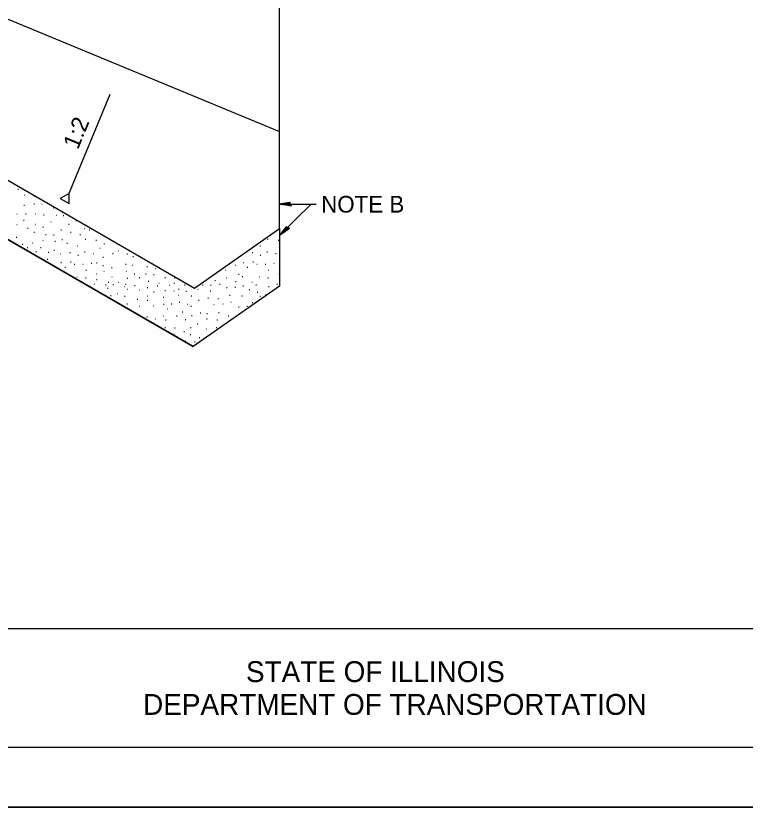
# Model space of a CAD drawing. Extents: x 0 to 2.83, y -0.12 to 1.83.
# Drawn here: x 1.215 to 1.725, y 0 to 0.554 of the extents above; entities that cross this region are included whole.
import ezdxf

# ---------------------------------------------------------------- set-up
doc = ezdxf.new("R2010")
doc.units = 0
for name, color, linetype in [('RD_Pr_Roadway_Notes', 7, 'Continuous'), ('SH_General_Details', 7, 'Continuous'), ('SH_Printer_Plotting_Border', 7, 'Continuous')]:
    doc.layers.add(name, color=color, linetype=linetype)

msp = doc.modelspace()

# ---------------------------------------------------------------- linework, layer by layer
at = {"layer": 'RD_Pr_Roadway_Notes'}
for p, q in [((1.39957, 0.42189), (1.42519, 0.42167)), ((1.42159, 0.4217), (1.39957, 0.40006))]:
    msp.add_line(p, q, dxfattribs=at)
for points in [[(1.40722, 0.42171), (1.40697, 0.42286), (1.40374, 0.42239), (1.39957, 0.42189), (1.404, 0.42124), (1.40789, 0.42053), (1.40722, 0.42171), (1.40688, 0.42247), (1.40237, 0.42186), (1.40729, 0.42095), (1.40657, 0.42193), (1.4045, 0.42181), (1.40649, 0.42149)], [(1.4051, 0.40534), (1.40412, 0.40597), (1.40216, 0.40336), (1.39957, 0.40006), (1.40316, 0.40273), (1.40642, 0.40498), (1.4051, 0.40534), (1.40433, 0.40564), (1.40157, 0.40201), (1.40569, 0.40485), (1.40449, 0.40504), (1.4031, 0.40349), (1.40474, 0.40467)]]:
    msp.add_lwpolyline(points, dxfattribs=at)
at = {"layer": 'SH_General_Details'}
for p, q in [((1.39957, 0.40471), (1.39957, 1.0053)), ((0.91084, 0.67497), (1.39957, 0.47258)), ((1.25195, 0.42824), (1.28114, 0.49867)), ((1.15033, 0.47264), (1.34011, 0.36307)), ((1.39957, 0.47258), (1.39957, 0.47258)), ((1.21652, 0.43219), (1.21692, 0.43219)), ((1.14942, 0.4317), (1.3392, 0.32214)), ((1.3392, 0.32214), (1.14942, 0.4317)), ((1.22089, 0.42819), (1.22129, 0.42819)), ((1.22819, 0.42732), (1.22859, 0.42732)), ((1.22082, 0.42106), (1.22122, 0.42106)), ((1.22779, 0.42199), (1.22819, 0.42199)), ((1.23326, 0.42189), (1.23366, 0.42189)), ((1.24119, 0.41922), (1.24159, 0.41922)), ((1.21576, 0.41512), (1.21616, 0.41512)), ((1.22056, 0.41066), (1.22096, 0.41066)), ((1.22192, 0.41512), (1.22232, 0.41512)), ((1.22856, 0.41496), (1.22896, 0.41496)), ((1.23446, 0.41429), (1.23486, 0.41429)), ((1.24326, 0.41402), (1.24366, 0.41402)), ((1.24822, 0.41389), (1.24862, 0.41389)), ((1.25699, 0.41012), (1.25739, 0.41012)), ((1.21576, 0.40762), (1.21616, 0.40762)), ((1.22339, 0.40496), (1.22379, 0.40496)), ((1.22879, 0.40776), (1.22919, 0.40776)), ((1.23406, 0.40589), (1.23446, 0.40589)), ((1.25192, 0.40776), (1.25232, 0.40776)), ((1.26309, 0.40479), (1.26349, 0.40479)), ((1.34011, 0.36307), (1.39957, 0.40471)), ((1.39957, 0.40471), (1.39957, 0.36441)), ((1.21549, 0.39866), (1.21589, 0.39866)), ((1.22782, 0.40229), (1.22822, 0.40229)), ((1.23599, 0.40066), (1.23639, 0.40066)), ((1.24152, 0.40032), (1.24192, 0.40032)), ((1.24669, 0.40376), (1.24709, 0.40376)), ((1.25332, 0.40216), (1.25372, 0.40216)), ((1.25996, 0.40066), (1.26036, 0.40066)), ((1.26646, 0.40386), (1.26686, 0.40386)), ((1.21952, 0.39392), (1.21992, 0.39392)), ((1.22646, 0.39482), (1.22686, 0.39482)), ((1.23396, 0.39632), (1.23436, 0.39632)), ((1.24246, 0.39589), (1.24286, 0.39589)), ((1.24726, 0.39699), (1.24766, 0.39699)), ((1.25089, 0.39442), (1.25129, 0.39442)), ((1.26366, 0.39736), (1.26406, 0.39736)), ((1.27112, 0.39669), (1.27152, 0.39669)), ((1.27672, 0.39399), (1.27712, 0.39399)), ((1.39119, 0.39736), (1.39159, 0.39736)), ((1.39866, 0.39669), (1.39906, 0.39669)), ((1.22312, 0.39142), (1.22352, 0.39142)), ((1.22909, 0.38879), (1.22949, 0.38879)), ((1.23239, 0.39139), (1.23279, 0.39139)), ((1.23782, 0.38826), (1.23822, 0.38826)), ((1.24172, 0.38952), (1.24212, 0.38952)), ((1.25289, 0.38806), (1.25329, 0.38806)), ((1.25819, 0.39256), (1.25859, 0.39256)), ((1.26322, 0.38842), (1.26362, 0.38842)), ((1.27382, 0.39096), (1.27422, 0.39096)), ((1.28686, 0.38922), (1.28726, 0.38922)), ((1.38042, 0.38806), (1.38082, 0.38806)), ((1.38572, 0.39256), (1.38612, 0.39256)), ((1.39076, 0.38842), (1.39116, 0.38842)), ((1.23706, 0.38339), (1.23746, 0.38339)), ((1.24632, 0.38706), (1.24672, 0.38706)), ((1.25846, 0.38616), (1.25886, 0.38616)), ((1.26912, 0.38729), (1.26952, 0.38729)), ((1.27606, 0.38469), (1.27646, 0.38469)), ((1.28272, 0.38736), (1.28312, 0.38736)), ((1.29279, 0.38706), (1.29319, 0.38706)), ((1.29692, 0.38526), (1.29732, 0.38526)), ((1.38599, 0.38616), (1.38639, 0.38616)), ((1.39666, 0.38729), (1.39706, 0.38729)), ((1.24086, 0.37916), (1.24126, 0.37916)), ((1.24669, 0.38102), (1.24709, 0.38102)), ((1.24946, 0.37776), (1.24986, 0.37776)), ((1.25332, 0.38152), (1.25372, 0.38152)), ((1.25602, 0.37989), (1.25642, 0.37989)), ((1.26192, 0.37989), (1.26232, 0.37989)), ((1.26792, 0.38052), (1.26832, 0.38052)), ((1.27166, 0.38069), (1.27206, 0.38069)), ((1.27609, 0.37896), (1.27649, 0.37896)), ((1.28206, 0.37749), (1.28246, 0.37749)), ((1.29186, 0.37989), (1.29226, 0.37989)), ((1.29639, 0.37912), (1.29679, 0.37912)), ((1.30669, 0.37809), (1.30709, 0.37809)), ((1.31246, 0.37672), (1.31286, 0.37672)), ((1.36839, 0.37916), (1.36879, 0.37916)), ((1.37422, 0.38102), (1.37462, 0.38102)), ((1.37699, 0.37776), (1.37739, 0.37776)), ((1.38086, 0.38152), (1.38126, 0.38152)), ((1.38356, 0.37989), (1.38396, 0.37989)), ((1.38946, 0.37989), (1.38986, 0.37989)), ((1.39546, 0.38052), (1.39586, 0.38052)), ((1.26419, 0.37552), (1.26459, 0.37552)), ((1.27146, 0.37306), (1.27186, 0.37306)), ((1.27662, 0.37499), (1.27702, 0.37499)), ((1.28219, 0.37106), (1.28259, 0.37106)), ((1.29219, 0.37482), (1.29259, 0.37482)), ((1.29792, 0.37296), (1.29832, 0.37296)), ((1.30592, 0.37309), (1.30632, 0.37309)), ((1.31142, 0.37262), (1.31182, 0.37262)), ((1.36146, 0.37576), (1.36186, 0.37576)), ((1.37079, 0.37272), (1.37119, 0.37272)), ((1.37346, 0.37129), (1.37386, 0.37129)), ((1.39172, 0.37552), (1.39212, 0.37552)), ((1.39899, 0.37306), (1.39939, 0.37306)), ((1.25769, 0.37086), (1.25809, 0.37086)), ((1.26389, 0.37026), (1.26429, 0.37026)), ((1.27009, 0.36576), (1.27049, 0.36576)), ((1.27166, 0.36899), (1.27206, 0.36899)), ((1.27972, 0.36712), (1.28012, 0.36712)), ((1.28306, 0.36566), (1.28346, 0.36566)), ((1.28686, 0.36712), (1.28726, 0.36712)), ((1.29186, 0.36589), (1.29226, 0.36589)), ((1.29299, 0.37002), (1.29339, 0.37002)), ((1.30139, 0.37052), (1.30179, 0.37052)), ((1.30772, 0.36796), (1.30812, 0.36796)), ((1.31506, 0.36652), (1.31546, 0.36652)), ((1.31932, 0.37052), (1.31972, 0.37052)), ((1.32572, 0.36652), (1.32612, 0.36652)), ((1.32612, 0.37036), (1.32652, 0.37036)), ((1.35432, 0.36849), (1.35472, 0.36849)), ((1.35762, 0.36589), (1.35802, 0.36589)), ((1.36212, 0.37036), (1.36252, 0.37036)), ((1.36872, 0.36776), (1.36912, 0.36776)), ((1.38009, 0.36726), (1.38049, 0.36726)), ((1.38292, 0.36546), (1.38332, 0.36546)), ((1.38522, 0.37086), (1.38562, 0.37086)), ((1.39142, 0.37026), (1.39182, 0.37026)), ((1.39762, 0.36576), (1.39802, 0.36576)), ((1.27786, 0.36526), (1.27826, 0.36526)), ((1.27932, 0.36296), (1.27972, 0.36296)), ((1.29079, 0.36429), (1.29119, 0.36429)), ((1.29312, 0.36229), (1.29352, 0.36229)), ((1.29819, 0.36496), (1.29859, 0.36496)), ((1.30129, 0.36186), (1.30169, 0.36186)), ((1.30702, 0.36359), (1.30742, 0.36359)), ((1.31139, 0.36056), (1.31179, 0.36056)), ((1.31402, 0.36472), (1.31442, 0.36472)), ((1.31939, 0.36142), (1.31979, 0.36142)), ((1.32249, 0.36512), (1.32289, 0.36512)), ((1.32552, 0.36126), (1.32592, 0.36126)), ((1.32892, 0.36232), (1.32932, 0.36232)), ((1.33309, 0.36526), (1.33349, 0.36526)), ((1.33402, 0.36082), (1.33442, 0.36082)), ((1.39957, 0.36441), (1.3392, 0.32214)), ((1.34229, 0.36236), (1.34269, 0.36236)), ((1.34572, 0.36526), (1.34612, 0.36526)), ((1.35112, 0.36122), (1.35152, 0.36122)), ((1.35122, 0.36506), (1.35162, 0.36506)), ((1.36252, 0.36339), (1.36292, 0.36339)), ((1.36832, 0.36376), (1.36872, 0.36376)), ((1.37389, 0.36462), (1.37429, 0.36462)), ((1.37836, 0.36216), (1.37876, 0.36216)), ((1.38386, 0.36016), (1.38426, 0.36016)), ((1.39192, 0.36412), (1.39232, 0.36412)), ((1.28139, 0.35779), (1.28179, 0.35779)), ((1.28592, 0.35919), (1.28632, 0.35919)), ((1.29112, 0.35732), (1.29152, 0.35732)), ((1.30002, 0.35542), (1.30042, 0.35542)), ((1.30686, 0.35769), (1.30726, 0.35769)), ((1.30696, 0.35466), (1.30736, 0.35466)), ((1.31819, 0.35662), (1.31859, 0.35662)), ((1.32859, 0.35816), (1.32899, 0.35816)), ((1.33772, 0.35769), (1.33812, 0.35769)), ((1.34292, 0.35466), (1.34332, 0.35466)), ((1.34949, 0.35619), (1.34989, 0.35619)), ((1.35639, 0.35572), (1.35679, 0.35572)), ((1.36459, 0.35816), (1.36499, 0.35816)), ((1.37319, 0.35756), (1.37359, 0.35756)), ((1.38572, 0.35749), (1.38612, 0.35749)), ((1.38966, 0.35862), (1.39006, 0.35862)), ((1.28636, 0.35292), (1.28676, 0.35292)), ((1.29279, 0.35199), (1.29319, 0.35199)), ((1.30156, 0.35052), (1.30196, 0.35052)), ((1.31106, 0.35056), (1.31146, 0.35056)), ((1.31839, 0.35189), (1.31879, 0.35189)), ((1.32379, 0.35199), (1.32419, 0.35199)), ((1.32939, 0.35319), (1.32979, 0.35319)), ((1.33509, 0.35186), (1.33549, 0.35186)), ((1.33756, 0.35052), (1.33796, 0.35052)), ((1.35349, 0.35149), (1.35389, 0.35149)), ((1.35979, 0.35199), (1.36019, 0.35199)), ((1.36536, 0.35319), (1.36576, 0.35319)), ((1.37079, 0.34992), (1.37119, 0.34992)), ((1.37662, 0.35042), (1.37702, 0.35042)), ((1.38042, 0.35299), (1.38082, 0.35299)), ((1.31806, 0.34369), (1.31846, 0.34369)), ((1.32112, 0.34869), (1.32152, 0.34869)), ((1.32759, 0.34372), (1.32799, 0.34372)), ((1.33152, 0.34649), (1.33192, 0.34649)), ((1.33796, 0.34389), (1.33836, 0.34389)), ((1.34406, 0.34566), (1.34446, 0.34566)), ((1.34872, 0.34526), (1.34912, 0.34526)), ((1.35689, 0.34602), (1.35729, 0.34602)), ((1.36359, 0.34372), (1.36399, 0.34372)), ((1.30669, 0.34302), (1.30709, 0.34302)), ((1.31246, 0.34166), (1.31286, 0.34166)), ((1.31976, 0.34079), (1.32016, 0.34079)), ((1.33352, 0.34112), (1.33392, 0.34112)), ((1.34192, 0.33802), (1.34232, 0.33802)), ((1.34842, 0.34166), (1.34882, 0.34166)), ((1.35572, 0.34079), (1.35612, 0.34079)), ((1.31932, 0.33546), (1.31972, 0.33546)), ((1.32612, 0.33529), (1.32652, 0.33529)), ((1.33272, 0.33269), (1.33312, 0.33269)), ((1.33736, 0.33546), (1.33776, 0.33546)), ((1.34836, 0.33452), (1.34876, 0.33452)), ((1.35532, 0.33546), (1.35572, 0.33546)), ((1.32552, 0.33086), (1.32592, 0.33086)), ((1.33702, 0.33056), (1.33742, 0.33056)), ((1.34329, 0.32859), (1.34369, 0.32859)), ((1.33366, 0.32616), (1.33406, 0.32616)), ((1.34012, 0.32549), (1.34052, 0.32549)), ((0.16666, 0.125), (2.79166, 0.125)), ((2.83333, 0), (-0.00001, 0))]:
    msp.add_line(p, q, dxfattribs=at)
for points in [[(0.16666, 1.79167), (2.79166, 1.79167), (2.79166, 0.04167), (0.16666, 0.04167)], [(1.24612, 0.42574), (1.25237, 0.42227), (1.25237, 0.42921)]]:
    msp.add_lwpolyline(points, close=True, dxfattribs=at)
for points in [[(1.23962, 0.40942), (1.23976, 0.40942)], [(1.28592, 0.39426), (1.28609, 0.39426)], [(1.28439, 0.38286), (1.28446, 0.38286)], [(1.39919, 0.38069), (1.39957, 0.38069)], [(1.39919, 0.36899), (1.39957, 0.36899)]]:
    msp.add_lwpolyline(points, dxfattribs=at)
at = {"layer": 'SH_Printer_Plotting_Border'}
msp.add_lwpolyline([(-0.00001, 0), (2.83333, 0), (2.83333, 1.83333), (-0.00001, 1.83333)], close=True, dxfattribs=at)

# ---------------------------------------------------------------- texts
at = {"layer": 'RD_Pr_Roadway_Notes'}
msp.add_text('1:2', height=0.011667, rotation=67.4892, dxfattribs=at).set_placement((1.25854, 0.4595))
msp.add_text('NOTE B', height=0.011667, dxfattribs=at).set_placement((1.42865, 0.41591))
at = {"layer": 'SH_General_Details'}
for s, p in [('STATE OF ILLINOIS', (1.37608, 0.0875)), ('DEPARTMENT OF TRANSPORTATION', (1.30415, 0.06458))]:
    msp.add_text(s, height=0.0145835, dxfattribs=at).set_placement(p)

doc.saveas('drawing.dxf')
